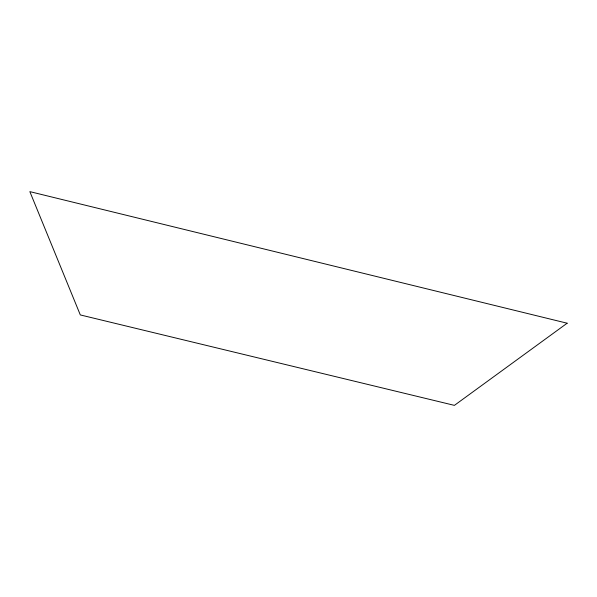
<?xml version="1.0" encoding="UTF-8"?>
<svg xmlns="http://www.w3.org/2000/svg" width="597" height="597" viewBox="0 0 597 597"><rect width="100%" height="100%" fill="white"/><g stroke="black" fill="none" stroke-linecap="round" stroke-linejoin="round"><path stroke-width="0.9" d="M567.15 323.216L454.407 405.37L80.311 314.932L29.85 191.63L567.15 323.216"/></g></svg>
